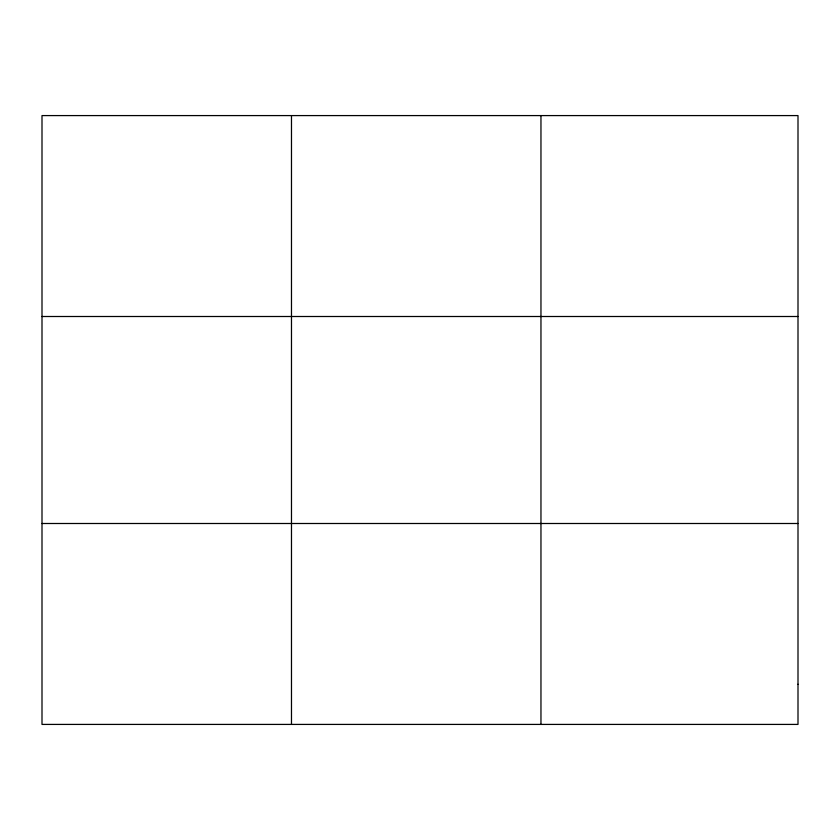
<?xml version="1.0" encoding="UTF-8"?>
<svg xmlns="http://www.w3.org/2000/svg" width="840" height="840" viewBox="0 0 840 840"><rect width="100%" height="100%" fill="white"/><g stroke="black" fill="none" stroke-linecap="round" stroke-linejoin="round"><path stroke-width="1.26" d="M291.48 115.584L291.48 724.416M540.96 115.584L540.96 724.416M42 316.502L798 316.502M42 523.499L798 523.499M798 684.232L798 724.416L42 724.416L42 115.584L798 115.584L798 684.232"/></g></svg>
